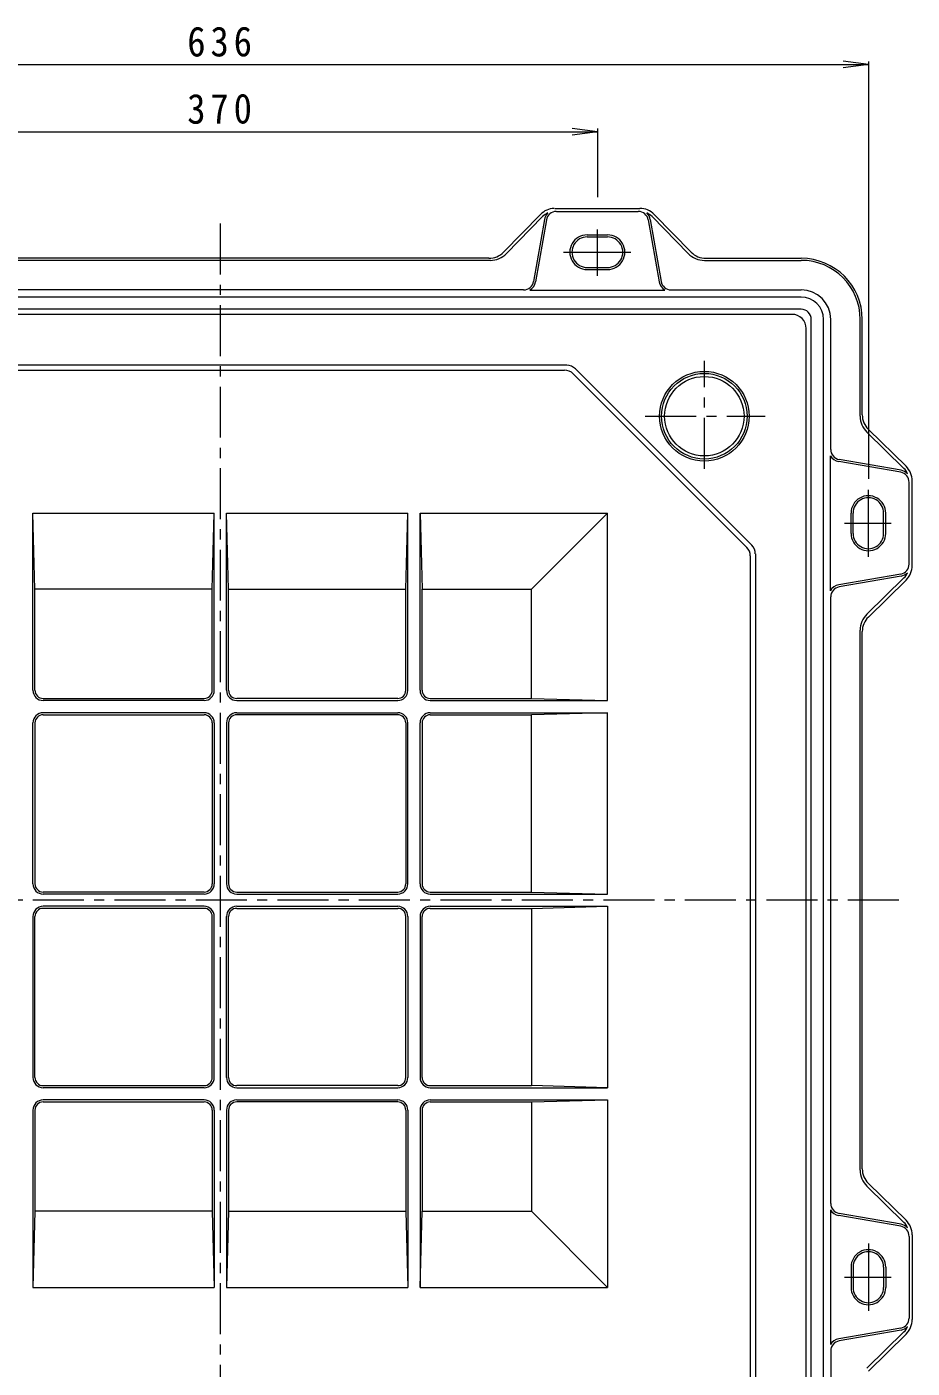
# Model space of a CAD drawing. Units: millimetres, scale not verified. Extents: x -796 to 774, y -685 to 404.
# Drawn here: x -463 to -28, y -313 to 346 of the extents above; entities that cross this region are included whole.
import ezdxf

# ---------------------------------------------------------------- set-up
doc = ezdxf.new("R2010")
doc.units = ezdxf.units.MM
doc.header["$LTSCALE"] = 5
doc.linetypes.add('CHAIN1', pattern=[8, 5, -1, 1, -1])
doc.linetypes.add('CHAIN2', pattern=[12, 9, -1, 1, -1])
for name, color, linetype, lineweight in [('0-0_通り芯', 3, 'Continuous', 13), ('0-1_ピット', 2, 'Continuous', 13), ('0-2_本体（蓋）', 7, 'Continuous', 13), ('0-4_寸法', 7, 'Continuous', 13)]:
    doc.layers.add(name, color=color, linetype=linetype, lineweight=lineweight)
doc.styles.add('ＭＳ ゴシック', font='')
doc.styles.get('ＭＳ ゴシック').set_extended_font_data('MS Gothic')

msp = doc.modelspace()

# ---------------------------------------------------------------- linework, layer by layer
at = {"layer": '0-0_通り芯'}
for p, q in [((-87.491, 204.557), (-648.491, 204.557)), ((-80.49, -363.443), (-80.49, 197.557)), ((-197.976, 179.657), (-538.005, 179.657)), ((-193.734, 177.8), (-107.248, 91.314)), ((-484.013, 177.157), (-199.075, 177.157)), ((-194.832, 175.363), (-109.685, 90.215)), ((-458.991, 69.736), (-459.991, 107.057)), ((-459.991, 20.057), (-459.991, 107.057)), ((-459.991, 107.057), (-370.991, 107.057)), ((-371.991, 69.736), (-370.991, 107.057)), ((-370.991, 20.057), (-370.991, 107.057)), ((-363.991, 69.736), (-364.991, 107.057)), ((-364.991, 20.057), (-364.991, 107.057)), ((-364.991, 107.057), (-275.991, 107.057)), ((-276.991, 69.736), (-275.991, 107.057)), ((-275.991, 20.057), (-275.991, 107.057)), ((-269.991, 20.057), (-269.991, 107.057)), ((-269.991, 107.057), (-177.991, 107.057)), ((-215.311, 69.736), (-177.991, 107.057)), ((-177.991, 15.057), (-177.991, 107.057)), ((-107.927, 85.973), (-107.927, -335.973)), ((-105.427, 87.075), (-105.427, -338.443)), ((-371.991, 69.736), (-458.991, 69.736)), ((-458.991, 20.057), (-458.991, 69.736)), ((-371.991, 20.057), (-371.991, 69.736)), ((-363.991, 69.736), (-276.991, 69.736)), ((-363.991, 20.057), (-363.991, 69.736)), ((-276.991, 20.057), (-276.991, 69.736)), ((-268.991, 20.057), (-268.991, 69.736)), ((-215.311, 16.057), (-215.311, 69.736)), ((-454.991, 16.057), (-375.991, 16.057)), ((-375.991, 15.057), (-454.991, 15.057)), ((-280.991, 16.057), (-359.991, 16.057)), ((-359.991, 15.057), (-280.991, 15.057)), ((-264.991, 16.057), (-215.311, 16.057)), ((-264.991, 15.057), (-177.991, 15.057)), ((-215.311, 16.057), (-177.991, 15.057)), ((-375.991, 9.057), (-454.991, 9.057)), ((-454.991, 8.057), (-375.991, 8.057)), ((-359.991, 9.057), (-280.991, 9.057)), ((-280.991, 8.057), (-359.991, 8.057)), ((-264.991, 9.057), (-177.991, 9.057)), ((-264.991, 8.057), (-215.311, 8.057)), ((-177.991, 9.057), (-215.311, 8.057)), ((-215.311, -78.943), (-215.311, 8.057)), ((-177.991, -79.943), (-177.991, 9.057)), ((-459.991, -74.943), (-459.991, 4.057)), ((-458.991, 4.057), (-458.991, -74.943)), ((-371.991, 4.057), (-371.991, -74.943)), ((-370.991, 4.057), (-370.991, -74.943)), ((-364.991, 4.057), (-364.991, -74.943)), ((-363.991, 4.057), (-363.991, -74.943)), ((-276.991, 4.057), (-276.991, -74.943)), ((-275.991, -74.943), (-275.991, 4.057)), ((-269.991, -74.943), (-269.991, 4.057)), ((-268.991, 4.057), (-268.991, -74.943)), ((-375.991, -78.943), (-454.991, -78.943)), ((-359.991, -78.943), (-280.991, -78.943)), ((-264.991, -78.943), (-215.311, -78.943)), ((-215.311, -78.943), (-177.991, -79.943)), ((-375.991, -79.943), (-454.991, -79.943)), ((-359.991, -79.943), (-280.991, -79.943)), ((-264.991, -79.943), (-177.991, -79.943)), ((-459.991, -90.943), (-459.991, -169.943)), ((-458.991, -169.943), (-458.991, -90.943)), ((-375.991, -85.943), (-454.991, -85.943)), ((-375.991, -86.943), (-454.991, -86.943)), ((-371.991, -169.943), (-371.991, -90.943)), ((-370.991, -169.943), (-370.991, -90.943)), ((-364.991, -169.943), (-364.991, -90.943)), ((-363.991, -169.943), (-363.991, -90.943)), ((-359.991, -85.943), (-280.991, -85.943)), ((-359.991, -86.943), (-280.991, -86.943)), ((-276.991, -169.943), (-276.991, -90.943)), ((-275.991, -90.943), (-275.991, -169.943)), ((-269.991, -90.943), (-269.991, -169.943)), ((-268.991, -169.943), (-268.991, -90.943)), ((-264.991, -85.943), (-177.991, -85.943)), ((-264.991, -86.943), (-215.311, -86.943)), ((-215.311, -86.943), (-177.991, -85.943)), ((-215.311, -86.943), (-215.311, -173.943)), ((-177.991, -85.943), (-177.991, -174.943)), ((-454.991, -173.943), (-375.991, -173.943)), ((-375.991, -174.943), (-454.991, -174.943)), ((-280.991, -173.943), (-359.991, -173.943)), ((-359.991, -174.943), (-280.991, -174.943)), ((-264.991, -173.943), (-215.311, -173.943)), ((-264.991, -174.943), (-177.991, -174.943)), ((-177.991, -174.943), (-215.311, -173.943)), ((-375.991, -180.943), (-454.991, -180.943)), ((-454.991, -181.943), (-375.991, -181.943)), ((-359.991, -180.943), (-280.991, -180.943)), ((-280.991, -181.943), (-359.991, -181.943)), ((-264.991, -180.943), (-177.991, -180.943)), ((-264.991, -181.943), (-215.311, -181.943)), ((-215.311, -181.943), (-177.991, -180.943)), ((-215.311, -181.943), (-215.311, -235.622)), ((-177.991, -180.943), (-177.991, -272.943)), ((-459.991, -185.943), (-459.991, -272.943)), ((-458.991, -185.943), (-458.991, -235.622)), ((-371.991, -185.943), (-371.991, -235.622)), ((-370.991, -185.943), (-370.991, -272.943)), ((-364.991, -185.943), (-364.991, -272.943)), ((-363.991, -185.943), (-363.991, -235.622)), ((-276.991, -185.943), (-276.991, -235.622)), ((-275.991, -185.943), (-275.991, -272.943)), ((-269.991, -185.943), (-269.991, -272.943)), ((-268.991, -185.943), (-268.991, -235.622)), ((-458.991, -235.622), (-459.991, -272.943)), ((-371.991, -235.622), (-458.991, -235.622)), ((-371.991, -235.622), (-370.991, -272.943)), ((-363.991, -235.622), (-364.991, -272.943)), ((-363.991, -235.622), (-276.991, -235.622)), ((-276.991, -235.622), (-275.991, -272.943)), ((-269.991, -272.943), (-268.991, -235.622)), ((-268.991, -235.622), (-215.311, -235.622)), ((-215.311, -235.622), (-177.991, -272.943)), ((-459.991, -272.943), (-370.991, -272.943)), ((-364.991, -272.943), (-275.991, -272.943)), ((-269.991, -272.943), (-177.991, -272.943))]:
    msp.add_line(p, q, dxfattribs=at)
at = {"layer": '0-0_通り芯', "linetype": 'CHAIN1'}
for p, q in [((-130.491, 128.761), (-130.491, 181.676)), ((-159.48, 154.557), (-100.681, 154.557))]:
    msp.add_line(p, q, dxfattribs=at)
at = {"layer": '0-0_通り芯'}
msp.add_lwpolyline([(-269.991, 107.057), (-268.991, 69.736), (-215.311, 69.736)], dxfattribs=at)
for radius in [22, 21, 19.5]:
    msp.add_circle((-130.491, 154.557), radius, dxfattribs=at)
for centre, radius, start, end in [((-87.491, 197.557), 7, 0, 90), ((-197.976, 173.557), 6, 45.00034, 90), ((-199.075, 171.12), 6, 45.00034, 90), ((-113.927, 85.973), 6, 0, 44.99933), ((-111.49, 87.072), 6, 0, 44.99933), ((-454.991, 20.057), 5, 180, 270), ((-454.991, 20.057), 4, 180, 270), ((-375.991, 20.057), 4, 270, 0), ((-375.991, 20.057), 5, 270, 0), ((-359.991, 20.057), 5, 180, 270), ((-359.991, 20.057), 4, 180, 270), ((-280.991, 20.057), 4, 270, 0), ((-280.991, 20.057), 5, 270, 0), ((-264.991, 20.057), 5, 180, 270), ((-264.991, 20.057), 4, 180, 270), ((-454.991, 4.057), 5, 90, 180), ((-454.991, 4.057), 4, 90, 180), ((-375.991, 4.057), 5, 0, 90), ((-375.991, 4.057), 4, 0, 90), ((-359.991, 4.057), 5, 90, 180), ((-359.991, 4.057), 4, 90, 180), ((-280.991, 4.057), 5, 0, 90), ((-280.991, 4.057), 4, 0, 90), ((-264.991, 4.057), 5, 90, 180), ((-264.991, 4.057), 4, 90, 180), ((-454.991, -74.943), 5, 180, 270), ((-454.991, -74.943), 4, 180, 270), ((-375.991, -74.943), 4, 270, 0), ((-375.991, -74.943), 5, 270, 0), ((-359.991, -74.943), 5, 180, 270), ((-359.991, -74.943), 4, 180, 270), ((-280.991, -74.943), 4, 270, 0), ((-280.991, -74.943), 5, 270, 0), ((-264.991, -74.943), 5, 180, 270), ((-264.991, -74.943), 4, 180, 270), ((-454.991, -90.943), 5, 90, 180), ((-454.991, -90.943), 4, 90, 180), ((-375.991, -90.943), 5, 0, 90), ((-375.991, -90.943), 4, 0, 90), ((-359.991, -90.943), 5, 90, 180), ((-359.991, -90.943), 4, 90, 180), ((-280.991, -90.943), 5, 0, 90), ((-280.991, -90.943), 4, 0, 90), ((-264.991, -90.943), 5, 90, 180), ((-264.991, -90.943), 4, 90, 180), ((-454.991, -169.943), 5, 180, 270), ((-454.991, -169.943), 4, 180, 270), ((-375.991, -169.943), 4, 270, 0), ((-375.991, -169.943), 5, 270, 0), ((-359.991, -169.943), 5, 180, 270), ((-359.991, -169.943), 4, 180, 270), ((-280.991, -169.943), 4, 270, 0), ((-280.991, -169.943), 5, 270, 0), ((-264.991, -169.943), 5, 180, 270), ((-264.991, -169.943), 4, 180, 270), ((-454.991, -185.943), 5, 90, 180), ((-454.991, -185.943), 4, 90, 180), ((-375.991, -185.943), 5, 0, 90), ((-375.991, -185.943), 4, 0, 90), ((-359.991, -185.943), 5, 90, 180), ((-359.991, -185.943), 4, 90, 180), ((-280.991, -185.943), 5, 0, 90), ((-280.991, -185.943), 4, 0, 90), ((-264.991, -185.943), 5, 90, 180), ((-264.991, -185.943), 4, 90, 180)]:
    msp.add_arc(centre, radius, start, end, dxfattribs=at)
at = {"layer": '0-1_ピット'}
for p, q in [((-210.932, 253.555), (-229.05, 235.059)), ((-209.86, 252.505), (-227.635, 234.359)), ((-208.947, 251.091), (-214.266, 220.695)), ((-207.962, 250.919), (-213.281, 220.523)), ((-203.788, 256.557), (-162.193, 256.557)), ((-203.037, 255.057), (-162.944, 255.057)), ((-158.019, 250.919), (-152.7, 220.523)), ((-157.034, 251.091), (-151.715, 220.695)), ((-156.121, 252.505), (-138.346, 234.359)), ((-155.05, 253.555), (-136.931, 235.059)), ((-187.991, 243.557), (-177.991, 243.557)), ((-187.991, 242.557), (-177.991, 242.557)), ((-235.493, 231.057), (-500.488, 231.057)), ((-236.193, 232.057), (-499.788, 232.057)), ((-130.488, 231.057), (-82.973, 231.057)), ((-129.788, 232.057), (-82.981, 232.057)), ((-187.991, 227.557), (-177.991, 227.557)), ((-187.991, 226.557), (-177.991, 226.557)), ((-82.991, 213.057), (-652.991, 213.057)), ((-219.192, 216.557), (-516.79, 216.557)), ((-216.094, 216.418), (-149.887, 216.418)), ((-146.79, 216.557), (-82.991, 216.557)), ((-82.991, 207.057), (-652.991, 207.057)), ((-77.99, -367.943), (-77.99, 202.057)), ((-68.49, 138.258), (-68.49, 202.057)), ((-53.99, 154.56), (-53.99, 202.057)), ((-52.99, 155.26), (-52.99, 202.057)), ((-32.543, 128.927), (-50.688, 146.702)), ((-31.493, 129.998), (-49.988, 148.116)), ((-68.629, 68.954), (-68.629, 135.16)), ((-34.129, 127.028), (-64.525, 132.348)), ((-33.956, 128.013), (-64.352, 133.333)), ((-29.991, 82.011), (-29.991, 122.103)), ((-28.491, 81.26), (-28.491, 122.854)), ((-58.491, 97.057), (-58.491, 107.057)), ((-57.491, 97.057), (-57.491, 107.057)), ((-42.491, 97.057), (-42.491, 107.057)), ((-41.491, 97.057), (-41.491, 107.057)), ((-34.129, 77.085), (-64.525, 71.766)), ((-33.956, 76.1), (-64.352, 70.781)), ((-32.543, 75.188), (-50.688, 57.412)), ((-31.493, 74.116), (-49.988, 55.998)), ((-68.49, -231.742), (-68.49, 65.856)), ((-53.99, -215.44), (-53.99, 49.554)), ((-52.99, -214.74), (-52.99, 48.854)), ((-32.543, -241.074), (-50.688, -223.298)), ((-31.493, -240.002), (-49.988, -221.884)), ((-68.629, -234.84), (-68.629, -301.046)), ((-33.956, -241.986), (-64.352, -236.667)), ((-34.129, -242.971), (-64.525, -237.652)), ((-29.991, -247.897), (-29.991, -287.989)), ((-28.491, -247.146), (-28.491, -288.74)), ((-58.491, -262.943), (-58.491, -272.943)), ((-57.491, -262.943), (-57.491, -272.943)), ((-42.491, -262.943), (-42.491, -272.943)), ((-41.491, -262.943), (-41.491, -272.943)), ((-34.129, -292.914), (-64.525, -298.234)), ((-33.956, -293.899), (-64.352, -299.219)), ((-32.543, -294.813), (-50.688, -312.588)), ((-31.493, -295.884), (-49.988, -314.002)), ((-68.49, -304.144), (-68.49, -370.943))]:
    msp.add_line(p, q, dxfattribs=at)
at = {"layer": '0-1_ピット', "linetype": 'CHAIN2'}
for p, q in [((-182.991, 223.414), (-182.991, 246.26)), ((-199.54, 235.057), (-166.534, 235.057)), ((-49.99, 85.508), (-49.99, 118.513)), ((-61.634, 102.057), (-38.788, 102.057)), ((-49.99, -251.394), (-49.99, -284.399)), ((-61.634, -267.943), (-38.788, -267.943))]:
    msp.add_line(p, q, dxfattribs=at)
at = {"layer": '0-1_ピット'}
msp.add_lwpolyline([(-68.99, -346.943), (-71.991, -343.943), (-71.991, 202.057)], dxfattribs=at)
for centre, radius, start, end in [((-203.788, 246.557), 10, 92.3633, 135.59065), ((-203.788, 246.557), 8.5, 114.1577, 135.59065), ((-203.037, 250.057), 6, 134.82484, 170.07375), ((-203.037, 250.057), 5, 92.3633, 170.07375), ((-162.944, 250.057), 5, 9.92624, 89.99998), ((-162.193, 246.557), 10, 44.40933, 90), ((-162.193, 246.557), 8.5, 44.40933, 65.84229), ((-162.944, 250.057), 6, 9.92624, 45.17514), ((-187.991, 235.057), 8.5, 89.99998, 270), ((-177.99, 235.057), 8.5, 269.99887, 90.00111), ((-187.991, 235.057), 7.5, 89.99998, 270), ((-177.99, 235.057), 7.5, 269.99879, 90.00119), ((-236.193, 242.057), 10, 270, 315.59065), ((-235.493, 242.057), 11, 270, 315.59065), ((-130.488, 242.057), 11, 224.40933, 270), ((-129.788, 242.057), 10, 224.40933, 270), ((-82.981, 217.557), 14.5, 89.96555, 89.99997), ((-82.991, 202.057), 29, 0, 89.96556), ((-82.991, 202.057), 30, 0.03801, 89.96556), ((-219.192, 221.557), 5, 270, 350.07375), ((-219.192, 221.557), 6, 301.08128, 350.07375), ((-146.79, 221.557), 6, 189.92624, 238.9187), ((-146.79, 221.557), 5, 189.92624, 269.99998), ((-82.991, 202.057), 14.5, 0, 90), ((-82.991, 202.057), 11, 0, 90), ((-82.991, 202.057), 5, 0, 90), ((-67.491, 202.042), 14.5, 359.94333, 359.99998), ((-53.99, 202.076), 1, 0, 0.03801), ((-42.99, 154.56), 11, 180, 225.59065), ((-42.99, 155.26), 10, 180, 225.59065), ((-63.491, 138.258), 5, 180, 260.07375), ((-63.491, 138.258), 6, 211.08128, 260.07375), ((-34.991, 122.103), 5, 0, 80.07375), ((-34.991, 122.103), 6, 44.82484, 80.07375), ((-38.49, 122.854), 8.5, 24.1577, 45.59065), ((-38.49, 122.854), 10, 0, 45.59065), ((-49.99, 107.057), 8.5, 359.99887, 180.00111), ((-49.99, 107.057), 7.5, 359.99879, 180.00119), ((-49.99, 97.057), 8.5, 179.99998, 0), ((-49.99, 97.057), 7.5, 179.99998, 0), ((-34.991, 82.011), 5, 279.92622, 0), ((-38.49, 81.26), 10, 314.40933, 0), ((-34.991, 82.011), 6, 279.92622, 315.17513), ((-38.49, 81.26), 8.5, 314.40933, 335.84229), ((-63.491, 65.856), 6, 99.92624, 148.9187), ((-63.491, 65.856), 5, 99.92624, 180), ((-42.99, 49.554), 11, 134.40933, 180), ((-42.99, 48.854), 10, 134.40933, 180), ((-42.99, -215.44), 11, 180, 225.59065), ((-42.99, -214.74), 10, 180, 225.59065), ((-63.491, -231.742), 6, 211.08128, 260.07375), ((-63.491, -231.742), 5, 180, 260.07375), ((-34.991, -247.897), 5, 0, 80.07375), ((-34.991, -247.897), 6, 44.82484, 80.07375), ((-38.49, -247.146), 8.5, 24.1577, 45.59065), ((-38.49, -247.146), 10, 0, 45.59065), ((-49.99, -262.943), 8.5, 359.99998, 180), ((-49.99, -262.943), 7.5, 359.99998, 180), ((-49.99, -272.943), 8.5, 179.99886, 0.00111), ((-49.99, -272.943), 7.5, 179.99879, 0.00119), ((-34.991, -287.989), 5, 279.92622, 359.99998), ((-38.49, -288.74), 10, 314.40933, 0), ((-34.991, -287.989), 6, 279.92622, 315.17513), ((-38.49, -288.74), 8.5, 314.40933, 335.84229), ((-63.491, -304.144), 6, 99.92624, 148.9187), ((-63.491, -304.144), 5, 99.92624, 179.99998)]:
    msp.add_arc(centre, radius, start, end, dxfattribs=at)
at = {"layer": '0-2_本体（蓋）', "color": 3, "linetype": 'CHAIN1'}
for p, q in [((-367.991, -415.943), (-367.991, 250.057)), ((-34.991, -82.943), (-700.991, -82.943))]:
    msp.add_line(p, q, dxfattribs=at)
at = {"layer": '0-4_寸法'}
for p, q in [((-49.99, 327.147), (-62.384, 325.516)), ((-49.99, 328.647), (-49.99, 123.81)), ((-552.991, 294.183), (-182.991, 294.183)), ((-182.991, 294.183), (-195.384, 295.815)), ((-182.991, 294.183), (-195.384, 292.552)), ((-182.991, 295.683), (-182.991, 262.127))]:
    msp.add_line(p, q, dxfattribs=at)
msp.add_lwpolyline([(-685.99, 327.147), (-49.99, 327.147), (-62.384, 328.779)], dxfattribs=at)

# ---------------------------------------------------------------- texts
at = {"layer": '0-4_寸法', "color": 2, "char_height": 14.66, "attachment_point": 7, "style": 'ＭＳ ゴシック'}
for s, insert, rotation in [('\\T1.27;\\W0.9;636', (-384.248, 330.859), 0.135), ('\\T1.27;\\W0.9;370', (-384.253, 297.867), 0.232)]:
    msp.add_mtext(s, dxfattribs=dict(at, insert=insert, rotation=rotation))

doc.saveas('drawing.dxf')
